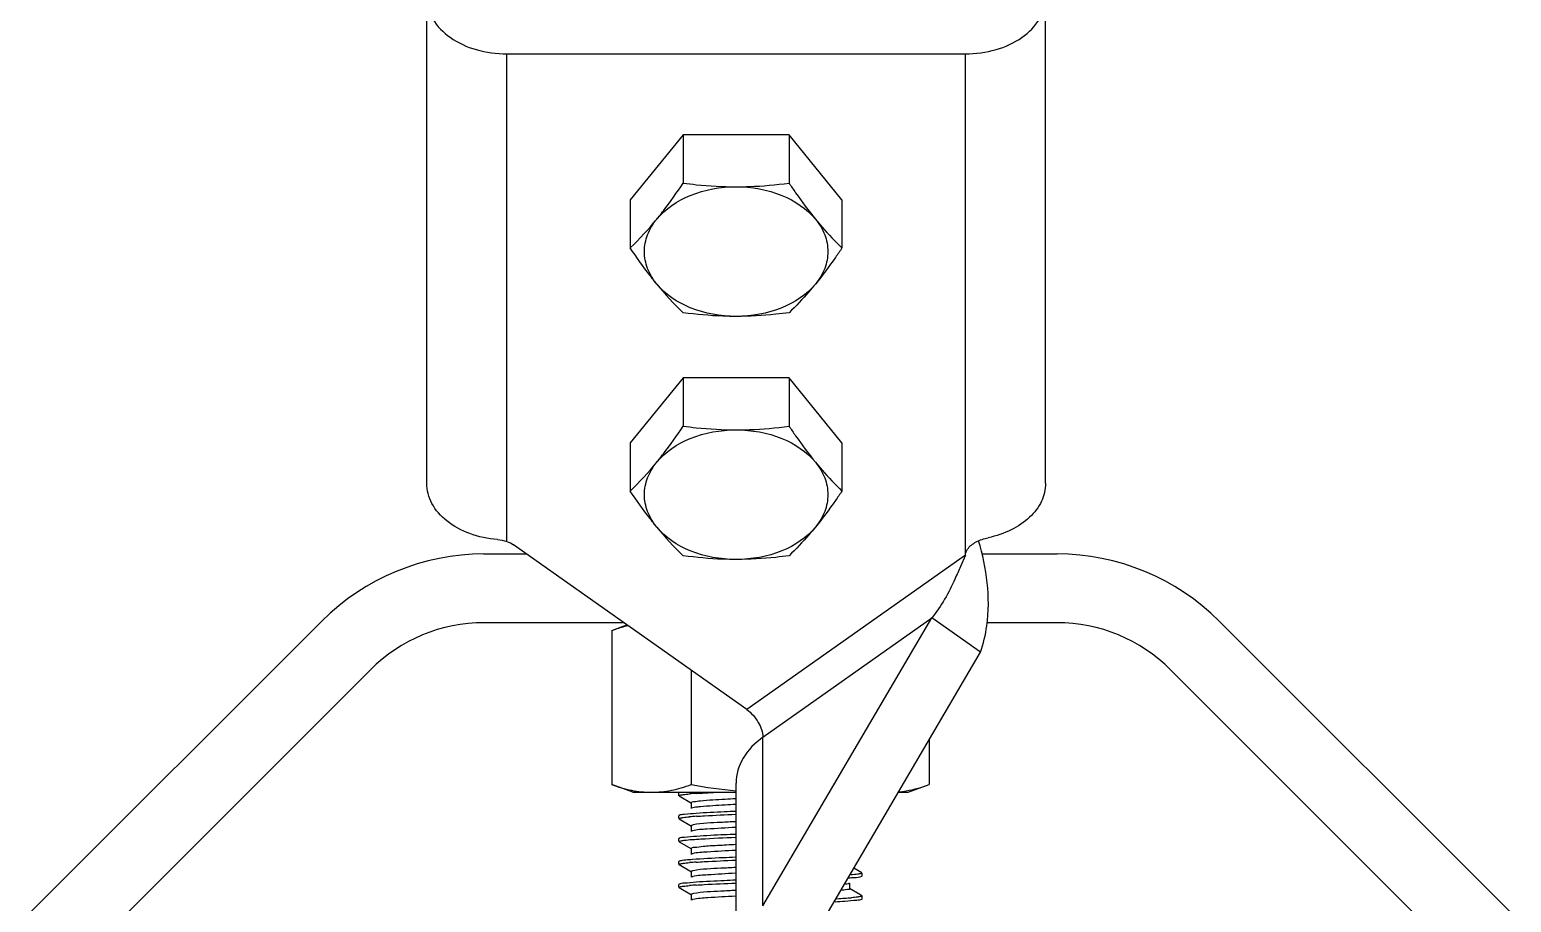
# Model space of a CAD drawing. Extents: x -427546 to -314919, y 698702 to 968782.
# Drawn here: x -419605 to -418666, y 902443 to 902996 of the extents above; entities that cross this region are included whole.
import ezdxf

# ---------------------------------------------------------------- set-up
doc = ezdxf.new("R2010")
doc.units = 0
doc.header["$LTSCALE"] = 1000
doc.header["$MEASUREMENT"] = 0
doc.layers.get('0').update_dxf_attribs({"linetype": 'CONTINUOUS'})

msp = doc.modelspace()

# ---------------------------------------------------------------- linework, layer by layer
at = {"linetype": 'CONTINUOUS'}
for p, q in [((-419353.58, 902708.59), (-419353.58, 903064.05)), ((-418961.54, 902708.59), (-418961.54, 903064.05)), ((-419302.76, 902671.73), (-419302.76, 902980.67)), ((-419302.76, 902980.67), (-419012.36, 902980.67)), ((-419012.36, 902663.13), (-419012.36, 902980.67)), ((-419191.09, 902929.33), (-419224.63, 902888.26)), ((-419191.09, 902929.33), (-419191.09, 902898.79)), ((-419124.03, 902929.33), (-419191.09, 902929.33)), ((-419090.5, 902888.26), (-419124.03, 902929.33)), ((-419124.03, 902929.33), (-419124.03, 902898.79)), ((-419224.63, 902888.26), (-419224.63, 902857.72)), ((-419090.5, 902888.26), (-419090.5, 902857.72)), ((-419191.09, 902775.33), (-419224.63, 902734.26)), ((-419191.09, 902775.33), (-419191.09, 902744.78)), ((-419124.03, 902775.33), (-419191.09, 902775.33)), ((-419090.5, 902734.26), (-419124.03, 902775.33)), ((-419124.03, 902775.33), (-419124.03, 902744.78)), ((-419224.63, 902734.26), (-419224.63, 902703.71)), ((-419090.5, 902734.26), (-419090.5, 902703.71)), ((-419150.83, 902565.22), (-419298.51, 902669.65)), ((-419317.28, 902663.81), (-419290.25, 902663.81)), ((-419012.36, 902663.13), (-419150.83, 902565.22)), ((-419012.36, 902663.13), (-419015.51, 902655.89)), ((-419001.84, 902663.81), (-418954.28, 902663.81)), ((-419605.08, 902436.15), (-419419.95, 902621.28)), ((-419228.64, 902620.25), (-419317.28, 902620.25)), ((-419236.38, 902615.34), (-419226.69, 902618.87)), ((-419140.56, 902440.75), (-419033.62, 902623.31)), ((-419140.56, 902547.69), (-419033.62, 902623.31)), ((-419002.82, 902601.53), (-419033.62, 902623.31)), ((-418954.28, 902620.25), (-418998.75, 902620.25)), ((-418851.61, 902621.28), (-418666.48, 902436.15)), ((-419236.38, 902615.34), (-419236.38, 902517.7)), ((-419109.76, 902418.97), (-419002.82, 902601.53)), ((-419389.15, 902590.48), (-419574.28, 902405.35)), ((-419186.08, 902590.15), (-419186.08, 902517.7)), ((-418697.28, 902405.35), (-418882.41, 902590.48)), ((-419140.56, 902440.75), (-419140.56, 902547.69)), ((-419035.18, 902546.29), (-419035.18, 902517.7)), ((-419222.9, 902512.8), (-419236.38, 902517.7)), ((-419157.57, 902139.27), (-419157.57, 902518.65)), ((-419048.66, 902512.8), (-419035.18, 902517.7)), ((-419222.9, 902512.8), (-419157.57, 902512.8)), ((-419193.72, 902512.63), (-419193.86, 902512.47)), ((-419193.86, 902510.65), (-419193.86, 902512.47)), ((-419193.86, 902510.65), (-419193.86, 902512.47)), ((-419193.72, 902510.5), (-419185.84, 902505.93)), ((-419186, 902506.12), (-419186, 902502.49)), ((-419054.8, 902512.8), (-419048.66, 902512.8)), ((-419193.72, 902498.11), (-419193.86, 902497.95)), ((-419193.86, 902496.13), (-419193.86, 902497.95)), ((-419193.86, 902496.13), (-419193.86, 902497.95)), ((-419193.72, 902495.98), (-419185.84, 902491.41)), ((-419186, 902491.6), (-419186, 902487.97)), ((-419193.72, 902483.59), (-419193.86, 902483.43)), ((-419193.86, 902481.61), (-419193.86, 902483.43)), ((-419193.86, 902481.61), (-419193.86, 902483.43)), ((-419193.72, 902481.46), (-419185.84, 902476.89)), ((-419186, 902477.08), (-419186, 902473.45)), ((-419193.72, 902469.07), (-419193.86, 902468.91)), ((-419193.86, 902467.09), (-419193.86, 902468.91)), ((-419193.86, 902467.09), (-419193.86, 902468.91)), ((-419193.72, 902466.94), (-419185.84, 902462.37)), ((-419186, 902462.56), (-419186, 902458.93)), ((-419077.84, 902461.81), (-419082.94, 902464.76)), ((-419077.84, 902459.68), (-419077.7, 902459.83)), ((-419077.7, 902459.83), (-419077.7, 902461.65)), ((-419077.7, 902459.83), (-419077.7, 902461.65)), ((-419193.72, 902454.55), (-419193.86, 902454.39)), ((-419193.86, 902452.57), (-419193.86, 902454.39)), ((-419193.86, 902452.57), (-419193.86, 902454.39)), ((-419193.72, 902452.42), (-419185.84, 902447.85)), ((-419079.16, 902448.05), (-419085.72, 902451.85)), ((-419085.56, 902451.67), (-419085.56, 902455.3)), ((-419186, 902448.04), (-419186, 902444.41)), ((-419077.84, 902447.29), (-419079.16, 902448.05)), ((-419077.84, 902445.16), (-419077.7, 902445.31)), ((-419077.7, 902445.31), (-419077.7, 902447.13)), ((-419077.7, 902445.31), (-419077.7, 902447.13))]:
    msp.add_line(p, q, dxfattribs=at)
for centre, radius, start, end in [((-419370, 903008.31), 209.31, 313.99139, 320.77347), ((-419045.72, 902967.24), 209.31, 219.22653, 226.00861), ((-419370, 902854.3), 209.31, 313.99139, 320.77347), ((-419045.72, 902813.23), 209.31, 219.22653, 226.00861), ((-419317.28, 902518.61), 145.2, 90, 135.00001), ((-418954.28, 902518.61), 145.2, 44.99999, 90), ((-419317.28, 902518.61), 101.64, 90, 135.00001), ((-418954.28, 902518.61), 101.64, 44.99999, 90), ((-419166.09, 902261.45), 251.21, 93.81338, 94.8058), ((-419165.9, 902244.5), 253.65, 93.78659, 94.80606), ((-419166.28, 902220.29), 248.8, 93.84224, 94.80386), ((-419166.22, 902205), 249.57, 93.83235, 94.80499), ((-419123.77, 902965.63), 522.94, 273.1645, 273.8477), ((-419121.92, 902938.49), 493.92, 273.26427, 273.8614), ((-419105.35, 902694.84), 249.71, 273.83253, 274.80333)]:
    msp.add_arc(centre, radius, start, end, dxfattribs=at)
for points, knots in [([(-419353.58, 903016.6), (-419353.58, 903011.84), (-419350.49, 903001.61), (-419338.65, 902989.9), (-419322.01, 902982.38), (-419309.31, 902980.67), (-419302.76, 902980.67)], [0, 0, 0, 0, 0.209473, 0.444657, 0.712023, 1, 1, 1, 1]), ([(-419012.36, 902980.67), (-419005.81, 902980.67), (-418993.11, 902982.38), (-418976.48, 902989.9), (-418964.63, 903001.61), (-418961.54, 903011.84), (-418961.54, 903016.6)], [0, 0, 0, 0, 0.287977, 0.555343, 0.790527, 1, 1, 1, 1]), ([(-419207.86, 902875.94), (-419206.43, 902877.7), (-419200.57, 902885.11), (-419195.11, 902892.83), (-419191.09, 902898.79)], [0, 0, 0, 0, 0.239452, 1, 1, 1, 1]), ([(-419207.86, 902875.94), (-419202.37, 902882.67), (-419186.1, 902893.27), (-419167.41, 902896.48), (-419157.56, 902896.48)], [0, 0, 0, 0, 0.468341, 1, 1, 1, 1]), ([(-419191.09, 902898.79), (-419188.32, 902898.43), (-419177.19, 902897.13), (-419165.98, 902896.48), (-419157.56, 902896.48)], [0, 0, 0, 0, 0.249182, 1, 1, 1, 1]), ([(-419157.56, 902896.48), (-419154.75, 902896.48), (-419143.54, 902896.69), (-419132.36, 902897.72), (-419124.03, 902898.79)], [0, 0, 0, 0, 0.250767, 1, 1, 1, 1]), ([(-419157.56, 902896.48), (-419147.71, 902896.48), (-419129.02, 902893.27), (-419112.75, 902882.67), (-419107.26, 902875.94)], [0, 0, 0, 0, 0.531659, 1, 1, 1, 1]), ([(-419124.03, 902898.79), (-419122.66, 902896.76), (-419117.32, 902888.97), (-419111.69, 902881.36), (-419107.26, 902875.94)], [0, 0, 0, 0, 0.259411, 1, 1, 1, 1]), ([(-419207.86, 902834.88), (-419210.28, 902837.84), (-419214.2, 902844.33), (-419216.34, 902855.41), (-419214.2, 902866.49), (-419210.28, 902872.98), (-419207.86, 902875.94)], [0, 0, 0, 0, 0.257487, 0.5, 0.742513, 1, 1, 1, 1]), ([(-419107.26, 902875.94), (-419105.88, 902874.25), (-419100.57, 902867.93), (-419094.86, 902861.95), (-419090.5, 902857.72)], [0, 0, 0, 0, 0.264209, 1, 1, 1, 1]), ([(-419107.26, 902875.94), (-419104.84, 902872.98), (-419100.92, 902866.49), (-419098.78, 902855.41), (-419100.92, 902844.33), (-419104.84, 902837.84), (-419107.26, 902834.88)], [0, 0, 0, 0, 0.257487, 0.5, 0.742513, 1, 1, 1, 1]), ([(-419207.86, 902834.88), (-419209.29, 902836.63), (-419215.15, 902844.04), (-419220.61, 902851.77), (-419224.63, 902857.72)], [0, 0, 0, 0, 0.239452, 1, 1, 1, 1]), ([(-419090.5, 902857.72), (-419091.87, 902855.69), (-419097.21, 902847.9), (-419102.84, 902840.3), (-419107.26, 902834.88)], [0, 0, 0, 0, 0.259411, 1, 1, 1, 1]), ([(-419157.56, 902814.34), (-419167.41, 902814.34), (-419186.1, 902817.55), (-419202.37, 902828.15), (-419207.86, 902834.88)], [0, 0, 0, 0, 0.531659, 1, 1, 1, 1]), ([(-419107.26, 902834.88), (-419112.75, 902828.15), (-419129.02, 902817.55), (-419147.71, 902814.34), (-419157.56, 902814.34)], [0, 0, 0, 0, 0.468341, 1, 1, 1, 1]), ([(-419107.26, 902834.88), (-419108.64, 902833.19), (-419113.96, 902826.87), (-419119.66, 902820.88), (-419124.03, 902816.65)], [0, 0, 0, 0, 0.264209, 1, 1, 1, 1]), ([(-419157.56, 902814.34), (-419160.37, 902814.34), (-419171.58, 902814.55), (-419182.76, 902815.58), (-419191.09, 902816.65)], [0, 0, 0, 0, 0.250767, 1, 1, 1, 1]), ([(-419124.03, 902816.65), (-419126.8, 902816.3), (-419137.93, 902814.99), (-419149.15, 902814.34), (-419157.56, 902814.34)], [0, 0, 0, 0, 0.249182, 1, 1, 1, 1]), ([(-419207.86, 902721.94), (-419206.43, 902723.69), (-419200.57, 902731.1), (-419195.11, 902738.83), (-419191.09, 902744.78)], [0, 0, 0, 0, 0.239452, 1, 1, 1, 1]), ([(-419207.86, 902721.94), (-419202.37, 902728.66), (-419186.1, 902739.26), (-419167.41, 902742.47), (-419157.56, 902742.47)], [0, 0, 0, 0, 0.468341, 1, 1, 1, 1]), ([(-419191.09, 902744.78), (-419188.32, 902744.43), (-419177.19, 902743.12), (-419165.98, 902742.47), (-419157.56, 902742.47)], [0, 0, 0, 0, 0.249182, 1, 1, 1, 1]), ([(-419157.56, 902742.47), (-419154.75, 902742.47), (-419143.54, 902742.68), (-419132.36, 902743.71), (-419124.03, 902744.78)], [0, 0, 0, 0, 0.250767, 1, 1, 1, 1]), ([(-419157.56, 902742.47), (-419147.71, 902742.47), (-419129.02, 902739.26), (-419112.75, 902728.66), (-419107.26, 902721.94)], [0, 0, 0, 0, 0.531659, 1, 1, 1, 1]), ([(-419124.03, 902744.78), (-419122.66, 902742.75), (-419117.32, 902734.96), (-419111.69, 902727.36), (-419107.26, 902721.94)], [0, 0, 0, 0, 0.259411, 1, 1, 1, 1]), ([(-419207.86, 902680.87), (-419210.28, 902683.83), (-419214.2, 902690.32), (-419216.34, 902701.4), (-419214.2, 902712.48), (-419210.28, 902718.97), (-419207.86, 902721.94)], [0, 0, 0, 0, 0.257487, 0.5, 0.742513, 1, 1, 1, 1]), ([(-419107.26, 902721.94), (-419105.88, 902720.25), (-419100.57, 902713.93), (-419094.86, 902707.94), (-419090.5, 902703.71)], [0, 0, 0, 0, 0.264209, 1, 1, 1, 1]), ([(-419107.26, 902721.94), (-419104.84, 902718.97), (-419100.92, 902712.48), (-419098.78, 902701.4), (-419100.92, 902690.32), (-419104.84, 902683.83), (-419107.26, 902680.87)], [0, 0, 0, 0, 0.257487, 0.5, 0.742513, 1, 1, 1, 1]), ([(-419308.78, 902672.91), (-419314.74, 902673.41), (-419326.13, 902675.81), (-419340.8, 902683.6), (-419350.99, 902694.82), (-419353.58, 902704.19), (-419353.58, 902708.59)], [0, 0, 0, 0, 0.28821, 0.553531, 0.788229, 1, 1, 1, 1]), ([(-419207.86, 902680.87), (-419209.29, 902682.62), (-419215.15, 902690.03), (-419220.61, 902697.76), (-419224.63, 902703.71)], [0, 0, 0, 0, 0.239452, 1, 1, 1, 1]), ([(-419090.5, 902703.71), (-419091.87, 902701.68), (-419097.21, 902693.89), (-419102.84, 902686.29), (-419107.26, 902680.87)], [0, 0, 0, 0, 0.259411, 1, 1, 1, 1]), ([(-418961.54, 902708.59), (-418961.54, 902704.72), (-418963.5, 902696.55), (-418971.5, 902686.21), (-418983.38, 902678.33), (-418992.84, 902675.2), (-418997.88, 902674.14)], [0, 0, 0, 0, 0.215862, 0.450689, 0.713102, 1, 1, 1, 1]), ([(-419157.56, 902660.33), (-419167.41, 902660.33), (-419186.1, 902663.54), (-419202.37, 902674.14), (-419207.86, 902680.87)], [0, 0, 0, 0, 0.531659, 1, 1, 1, 1]), ([(-419107.26, 902680.87), (-419112.75, 902674.14), (-419129.02, 902663.54), (-419147.71, 902660.33), (-419157.56, 902660.33)], [0, 0, 0, 0, 0.468341, 1, 1, 1, 1]), ([(-419107.26, 902680.87), (-419108.64, 902679.18), (-419113.96, 902672.86), (-419119.66, 902666.87), (-419124.03, 902662.65)], [0, 0, 0, 0, 0.264209, 1, 1, 1, 1]), ([(-419012.36, 902663.13), (-419012.22, 902664.46), (-419010.75, 902668.04), (-419005.37, 902671.98), (-419000.52, 902673.59), (-418997.88, 902674.14)], [0, 0, 0, 0, 0.208141, 0.577605, 1, 1, 1, 1]), ([(-419002.82, 902601.53), (-419000.85, 902606.96), (-418995.46, 902630.32), (-418998.75, 902654.94), (-419003.94, 902672.2)], [0, 0, 0, 0, 0.242556, 1, 1, 1, 1]), ([(-419157.56, 902660.33), (-419160.37, 902660.33), (-419171.58, 902660.54), (-419182.76, 902661.57), (-419191.09, 902662.65)], [0, 0, 0, 0, 0.250767, 1, 1, 1, 1]), ([(-419124.03, 902662.65), (-419126.8, 902662.29), (-419137.93, 902660.99), (-419149.15, 902660.33), (-419157.56, 902660.33)], [0, 0, 0, 0, 0.249182, 1, 1, 1, 1]), ([(-419015.51, 902655.89), (-419016.64, 902653.23), (-419021.49, 902641.8), (-419027.56, 902630.7), (-419033.62, 902623.31)], [0, 0, 0, 0, 0.231709, 1, 1, 1, 1]), ([(-419236.38, 902615.34), (-419235.53, 902615.65), (-419232.15, 902616.83), (-419228.71, 902617.84), (-419226.1, 902618.45)], [0, 0, 0, 0, 0.252515, 1, 1, 1, 1]), ([(-419150.83, 902565.22), (-419147.86, 902563.12), (-419143.3, 902557.73), (-419140.56, 902550.98), (-419140.56, 902547.69)], [0, 0, 0, 0, 0.525314, 1, 1, 1, 1]), ([(-419140.56, 902547.69), (-419145.55, 902544.17), (-419154.05, 902535.78), (-419157.57, 902524.1), (-419157.57, 902518.65)], [0, 0, 0, 0, 0.528923, 1, 1, 1, 1]), ([(-419236.38, 902517.7), (-419232.3, 902516.22), (-419224.05, 902513.74), (-419215.46, 902512.8), (-419211.23, 902512.8)], [0, 0, 0, 0, 0.506411, 1, 1, 1, 1]), ([(-419211.23, 902512.8), (-419207, 902512.8), (-419198.4, 902513.74), (-419190.16, 902516.22), (-419186.08, 902517.7)], [0, 0, 0, 0, 0.493589, 1, 1, 1, 1]), ([(-419054.63, 902513.07), (-419052.99, 902513.22), (-419046.37, 902514.12), (-419039.91, 902515.98), (-419035.18, 902517.7)], [0, 0, 0, 0, 0.246296, 1, 1, 1, 1]), ([(-419193.86, 902510.65), (-419193.86, 902510.92), (-419192.47, 902511.09), (-419191.77, 902511.28), (-419191.07, 902511.37)], [0, 0, 0, 0, 0.271556, 1, 1, 1, 1]), ([(-419193.27, 902512.8), (-419193.36, 902512.77), (-419193.51, 902512.72), (-419193.66, 902512.66), (-419193.72, 902512.63)], [0, 0, 0, 0, 0.575094, 1, 1, 1, 1]), ([(-419180.13, 902507.24), (-419181.6, 902507.1), (-419182.97, 902506.65), (-419186, 902506.65), (-419186, 902506.12)], [0, 0, 0, 0, 0.734942, 1, 1, 1, 1]), ([(-419182.8, 902512.1), (-419181.9, 902512.16), (-419177.84, 902512.43), (-419173.77, 902512.64), (-419170.6, 902512.8)], [0, 0, 0, 0, 0.220803, 1, 1, 1, 1]), ([(-419157.78, 902508.7), (-419160.05, 902508.58), (-419167.5, 902508.18), (-419174.96, 902507.75), (-419180.13, 902507.24)], [0, 0, 0, 0, 0.30396, 1, 1, 1, 1]), ([(-419193.86, 902496.13), (-419193.86, 902496.4), (-419192.46, 902496.57), (-419191.75, 902496.77), (-419191.04, 902496.86)], [0, 0, 0, 0, 0.271401, 1, 1, 1, 1]), ([(-419182.8, 902499.4), (-419185.33, 902499.23), (-419188.87, 902498.74), (-419192.74, 902498.67), (-419193.72, 902498.11)], [0, 0, 0, 0, 0.690495, 1, 1, 1, 1]), ([(-419180.13, 902503.61), (-419180.86, 902503.54), (-419182.74, 902503.27), (-419184.8, 902503.28), (-419185.84, 902502.67)], [0, 0, 0, 0, 0.376921, 1, 1, 1, 1]), ([(-419157.77, 902500.68), (-419160.18, 902500.58), (-419168.53, 902500.21), (-419176.87, 902499.8), (-419182.8, 902499.4)], [0, 0, 0, 0, 0.288536, 1, 1, 1, 1]), ([(-419182.65, 902497.59), (-419180.93, 902497.71), (-419172.65, 902498.21), (-419164.36, 902498.58), (-419157.78, 902498.87)], [0, 0, 0, 0, 0.207236, 1, 1, 1, 1]), ([(-419157.78, 902505.07), (-419160.05, 902504.95), (-419167.5, 902504.55), (-419174.96, 902504.12), (-419180.13, 902503.61)], [0, 0, 0, 0, 0.30396, 1, 1, 1, 1]), ([(-419184.78, 902492.11), (-419185.09, 902492.04), (-419185.46, 902491.96), (-419186, 902491.73), (-419186, 902491.6)], [0, 0, 0, 0, 0.704936, 1, 1, 1, 1]), ([(-419185.36, 902488.34), (-419185.45, 902488.31), (-419185.62, 902488.26), (-419185.78, 902488.19), (-419185.84, 902488.15)], [0, 0, 0, 0, 0.573187, 1, 1, 1, 1]), ([(-419157.82, 902490.55), (-419163.92, 902490.23), (-419173.05, 902489.48), (-419182.37, 902489.2), (-419185.36, 902488.34)], [0, 0, 0, 0, 0.662973, 1, 1, 1, 1]), ([(-419157.82, 902494.18), (-419160.98, 902494.01), (-419169.96, 902493.42), (-419179.05, 902493.31), (-419184.78, 902492.11)], [0, 0, 0, 0, 0.350691, 1, 1, 1, 1]), ([(-419193.86, 902481.61), (-419193.86, 902481.83), (-419192.79, 902482.03), (-419192.22, 902482.17), (-419191.67, 902482.25)], [0, 0, 0, 0, 0.275887, 1, 1, 1, 1]), ([(-419182.65, 902484.89), (-419185.21, 902484.72), (-419188.8, 902484.22), (-419192.72, 902484.16), (-419193.72, 902483.59)], [0, 0, 0, 0, 0.690745, 1, 1, 1, 1]), ([(-419191.67, 902482.25), (-419191.27, 902482.31), (-419189.14, 902482.58), (-419187, 902482.76), (-419185.28, 902482.89)], [0, 0, 0, 0, 0.19121, 1, 1, 1, 1]), ([(-419157.86, 902479.65), (-419161.72, 902479.46), (-419168.35, 902478.99), (-419177.78, 902478.7), (-419182.07, 902477.6), (-419186, 902477.76), (-419186, 902477.08)], [0, 0, 0, 0, 0.409, 0.726331, 0.927829, 1, 1, 1, 1]), ([(-419185.28, 902482.89), (-419183.48, 902483.02), (-419174.31, 902483.62), (-419165.13, 902484.03), (-419157.75, 902484.35)], [0, 0, 0, 0, 0.196383, 1, 1, 1, 1]), ([(-419157.78, 902486.16), (-419160.17, 902486.06), (-419168.46, 902485.69), (-419176.75, 902485.29), (-419182.65, 902484.89)], [0, 0, 0, 0, 0.288055, 1, 1, 1, 1]), ([(-419193.86, 902467.09), (-419193.86, 902467.36), (-419192.48, 902467.53), (-419191.78, 902467.72), (-419191.08, 902467.81)], [0, 0, 0, 0, 0.271616, 1, 1, 1, 1]), ([(-419191.67, 902469.55), (-419192.12, 902469.48), (-419192.8, 902469.36), (-419193.5, 902469.19), (-419193.72, 902469.07)], [0, 0, 0, 0, 0.640091, 1, 1, 1, 1]), ([(-419185.28, 902470.18), (-419185.93, 902470.13), (-419188.07, 902469.96), (-419190.2, 902469.76), (-419191.67, 902469.55)], [0, 0, 0, 0, 0.30771, 1, 1, 1, 1]), ([(-419185.19, 902473.86), (-419185.32, 902473.83), (-419185.54, 902473.77), (-419185.76, 902473.68), (-419185.84, 902473.63)], [0, 0, 0, 0, 0.585747, 1, 1, 1, 1]), ([(-419157.75, 902471.64), (-419160.48, 902471.53), (-419169.66, 902471.11), (-419178.84, 902470.67), (-419185.28, 902470.18)], [0, 0, 0, 0, 0.297382, 1, 1, 1, 1]), ([(-419157.86, 902476.02), (-419163.85, 902475.72), (-419172.92, 902475.03), (-419182.14, 902474.64), (-419185.19, 902473.86)], [0, 0, 0, 0, 0.656169, 1, 1, 1, 1]), ([(-419182.95, 902468.53), (-419181.22, 902468.65), (-419172.83, 902469.16), (-419164.43, 902469.54), (-419157.76, 902469.83)], [0, 0, 0, 0, 0.206065, 1, 1, 1, 1]), ([(-419184.72, 902463.08), (-419185.04, 902463.01), (-419185.42, 902462.93), (-419186, 902462.69), (-419186, 902462.56)], [0, 0, 0, 0, 0.706178, 1, 1, 1, 1]), ([(-419184.99, 902459.39), (-419185.17, 902459.35), (-419185.46, 902459.28), (-419185.74, 902459.17), (-419185.84, 902459.11)], [0, 0, 0, 0, 0.596703, 1, 1, 1, 1]), ([(-419157.88, 902461.5), (-419163.77, 902461.2), (-419172.78, 902460.56), (-419181.9, 902460.11), (-419184.99, 902459.39)], [0, 0, 0, 0, 0.649558, 1, 1, 1, 1]), ([(-419157.88, 902465.13), (-419161.02, 902464.97), (-419169.95, 902464.39), (-419179, 902464.25), (-419184.72, 902463.08)], [0, 0, 0, 0, 0.349431, 1, 1, 1, 1]), ([(-419086.1, 902458.58), (-419085.03, 902458.66), (-419082.31, 902459.01), (-419079.32, 902458.83), (-419077.84, 902459.68)], [0, 0, 0, 0, 0.387145, 1, 1, 1, 1]), ([(-419077.7, 902461.65), (-419077.7, 902461.39), (-419079.09, 902461.21), (-419079.79, 902461.02), (-419080.49, 902460.93)], [0, 0, 0, 0, 0.271584, 1, 1, 1, 1]), ([(-419193.86, 902452.57), (-419193.86, 902452.84), (-419192.48, 902453.01), (-419191.78, 902453.2), (-419191.08, 902453.29)], [0, 0, 0, 0, 0.271628, 1, 1, 1, 1]), ([(-419182.95, 902455.83), (-419185.45, 902455.66), (-419188.94, 902455.17), (-419192.75, 902455.11), (-419193.72, 902454.55)], [0, 0, 0, 0, 0.690212, 1, 1, 1, 1]), ([(-419157.9, 902450.61), (-419161.01, 902450.45), (-419169.93, 902449.88), (-419178.95, 902449.72), (-419184.66, 902448.57)], [0, 0, 0, 0, 0.348434, 1, 1, 1, 1]), ([(-419157.76, 902457.12), (-419160.19, 902457.02), (-419168.59, 902456.64), (-419176.99, 902456.24), (-419182.95, 902455.83)], [0, 0, 0, 0, 0.289063, 1, 1, 1, 1]), ([(-419182.9, 902454.02), (-419181.17, 902454.13), (-419172.8, 902454.65), (-419164.42, 902455.02), (-419157.77, 902455.31)], [0, 0, 0, 0, 0.206277, 1, 1, 1, 1]), ([(-419085.56, 902451.67), (-419085.56, 902451.15), (-419088.47, 902451.13), (-419089.8, 902450.7), (-419091.21, 902450.56)], [0, 0, 0, 0, 0.265324, 1, 1, 1, 1]), ([(-419085.72, 902455.11), (-419085.98, 902454.96), (-419086.84, 902454.77), (-419087.67, 902454.62), (-419088.21, 902454.54)], [0, 0, 0, 0, 0.35782, 1, 1, 1, 1]), ([(-419184.66, 902448.57), (-419185, 902448.5), (-419185.4, 902448.41), (-419186, 902448.18), (-419186, 902448.04)], [0, 0, 0, 0, 0.707247, 1, 1, 1, 1]), ([(-419184.98, 902444.87), (-419185.16, 902444.83), (-419185.45, 902444.76), (-419185.74, 902444.65), (-419185.84, 902444.59)], [0, 0, 0, 0, 0.597162, 1, 1, 1, 1]), ([(-419157.9, 902446.98), (-419163.77, 902446.68), (-419172.78, 902446.04), (-419181.89, 902445.58), (-419184.98, 902444.87)], [0, 0, 0, 0, 0.649158, 1, 1, 1, 1]), ([(-419088.68, 902443.87), (-419086.17, 902444.04), (-419082.65, 902444.53), (-419078.82, 902444.59), (-419077.84, 902445.16)], [0, 0, 0, 0, 0.690319, 1, 1, 1, 1]), ([(-419077.7, 902447.13), (-419077.7, 902446.86), (-419079.1, 902446.69), (-419079.8, 902446.5), (-419080.5, 902446.41)], [0, 0, 0, 0, 0.271518, 1, 1, 1, 1])]:
    msp.add_open_spline(points, degree=3, knots=knots, dxfattribs=at)
for points in [[(-419308.78, 902672.91), (-419306.74, 902672.73), (-419304.71, 902672.36), (-419302.76, 902671.73)], [(-419302.76, 902671.73), (-419301.26, 902671.25), (-419299.8, 902670.56), (-419298.51, 902669.65)], [(-419186.08, 902517.7), (-419176.64, 902515.99), (-419167.13, 902514.62), (-419157.58, 902513.77)], [(-419191.07, 902511.37), (-419189.76, 902511.54), (-419188.45, 902511.67), (-419187.14, 902511.78)], [(-419191.04, 902496.86), (-419189.75, 902497.02), (-419188.45, 902497.15), (-419187.15, 902497.26)], [(-419191.08, 902467.81), (-419189.76, 902467.98), (-419188.44, 902468.11), (-419187.12, 902468.22)], [(-419080.49, 902460.93), (-419081.94, 902460.74), (-419083.4, 902460.61), (-419084.85, 902460.49)], [(-419191.08, 902453.29), (-419189.77, 902453.46), (-419188.45, 902453.59), (-419187.13, 902453.7)], [(-419080.5, 902446.41), (-419081.81, 902446.24), (-419083.13, 902446.12), (-419084.44, 902446)]]:
    msp.add_open_spline(points, degree=3, dxfattribs=at)

doc.saveas('drawing.dxf')
